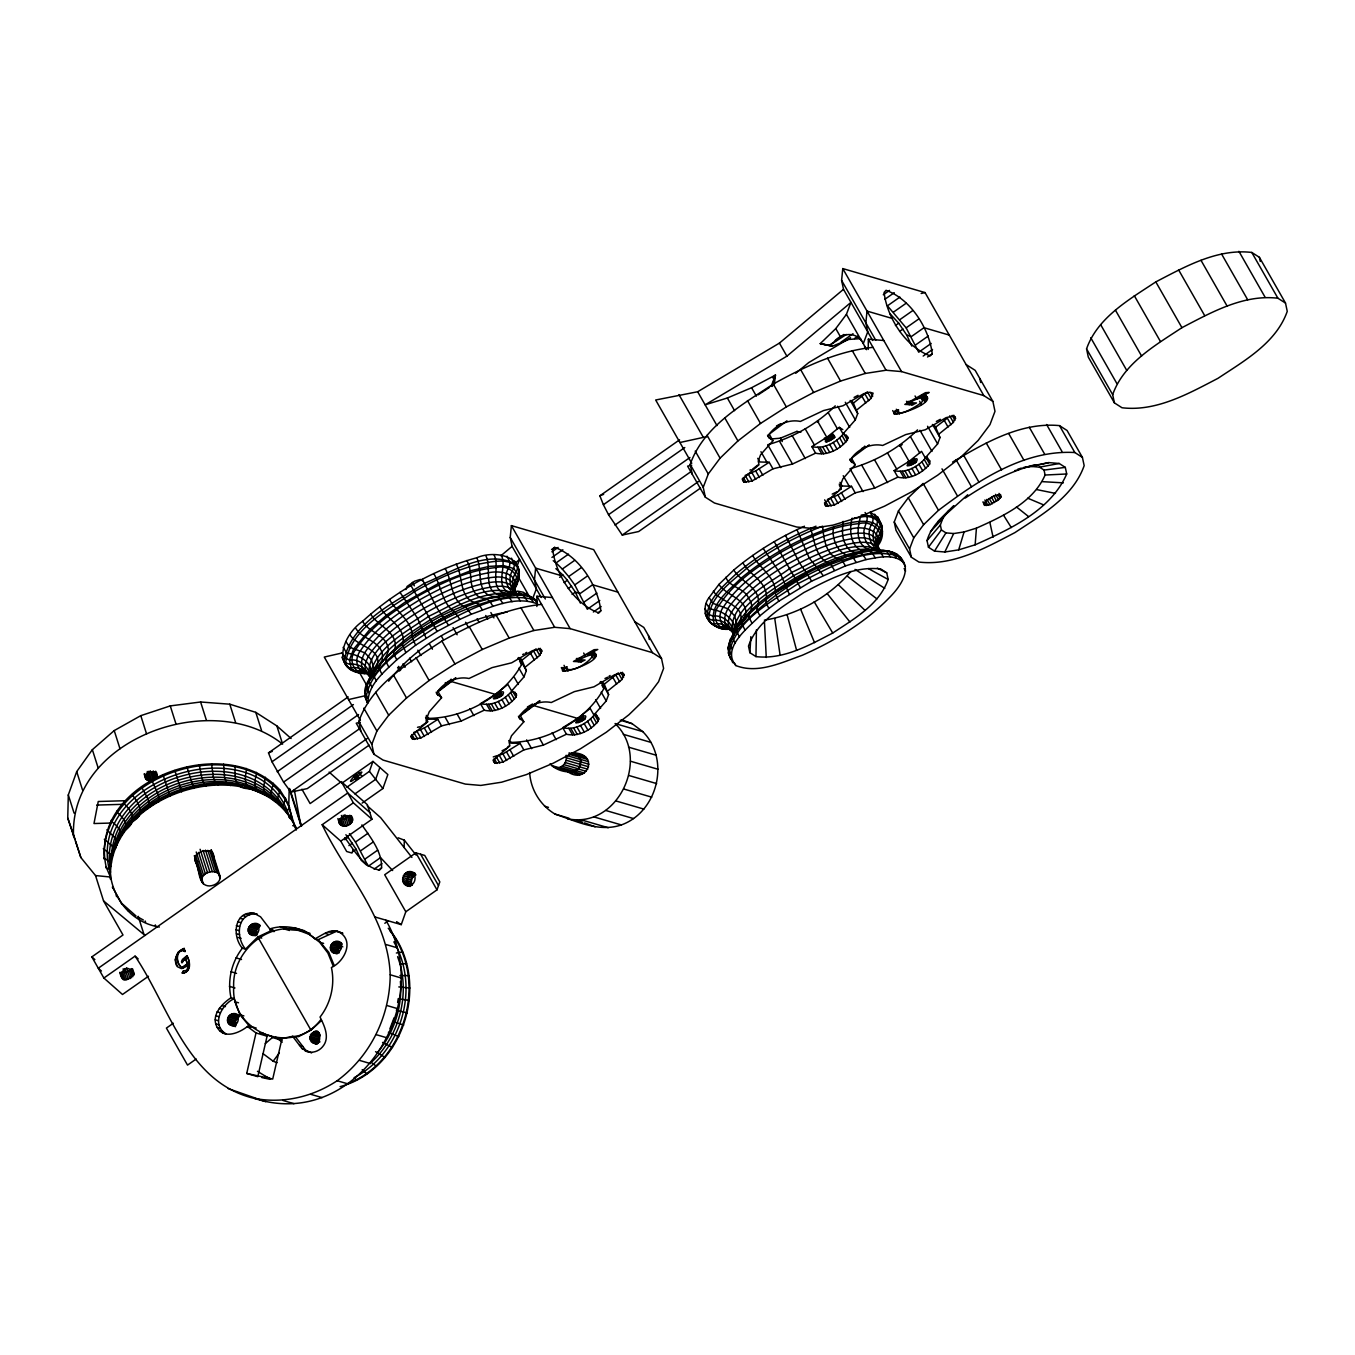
<?xml version="1.0" encoding="UTF-8"?>
<svg xmlns="http://www.w3.org/2000/svg" width="1355" height="1355" viewBox="0 0 1355 1355"><rect width="100%" height="100%" fill="white"/><g stroke="black" fill="none" stroke-linecap="round" stroke-linejoin="round"><path stroke-width="1.5" d="M187.837 964.591C185.838 979.123 190.581 961.66 186.092 965.98C177.759 970.366 185.008 968.317 187.515 964.489M379.637 606.667C386.446 619.252 405.552 626.383 403.096 643.252L393.695 651.01L393.678 653.872L396.761 659.766C384.718 671.555 367.747 684.444 367.984 702.923C355.162 682.412 384.21 667.117 388.411 650.637C387.75 634.428 368.763 633.192 362.666 621.251C394.999 591.678 434.396 569.219 476.774 557.769C493.474 550.232 524.673 555.296 518.457 579.313L514.053 588.307M536.851 606.481L536.953 596.234L552.434 597.572M804.497 526.214C779.091 537.478 755.108 552.112 733.817 570.015C740.745 582.43 762.763 588.375 757.767 606.193L756.835 609.902L759.935 615.797C748.502 627.551 720.979 647.876 735.867 665.576C757.75 674.18 781.564 662.612 802.245 655.278C835.12 640.763 866.726 621.691 891.539 595.404C900.635 585.733 912.305 569.066 900.093 557.21L896.163 555.804M868.233 349.421L868.335 339.173L883.816 340.512M755.955 656.599L749.891 652.704L748.485 646.098C757.326 620.861 782.784 606.566 803.888 592.525C827.448 580.296 853.21 565.712 880.682 568.965L886.746 572.86L888.152 579.466C879.31 604.703 853.853 618.998 832.732 633.039C809.172 645.268 783.427 659.851 755.955 656.599L756.429 629.787M148.474 976.244L122.492 994.485L103.878 978.039L91.818 956.901L123 935.001L103.556 900.906L95.528 875.567L80.843 857.512L67.75 818.03L68.309 794.928L76.71 771.622L92.36 749.671L114.227 730.582L140.785 715.66L170.256 705.904L200.608 701.992L229.774 704.193L255.79 712.357L276.86 725.924L291.105 738.509M73.526 836.238C69.308 738.627 212.024 687.73 282.619 744.132M134.247 974.025C120.951 954.191 114.362 994.553 134.247 974.025L132.638 968.961M156.858 774.941C155.029 768.742 143.342 772.57 145.662 778.651C149.863 784.308 160.805 777.584 155.69 771.232M182.739 966.657C179.385 970.112 171.509 949.821 183.603 950.702L185.076 951.515L184.06 948.449L178.301 952.006L175.151 959.645L177.336 966.674L181.451 968.622M179.842 965.725C176.573 962.677 176.201 952.887 181.096 950.787M201.675 880.886C200.76 870.994 220.357 867.386 220.12 878.514C218.934 883.138 214.039 885.73 209.534 885.95C196.661 885.814 200.184 866.912 194.883 859.426M212.701 855.107L212.752 853.26M213.091 855.09L211.295 849.89M289.174 788.864L288.75 806.987L295.729 829.023M352.554 819.335C350.42 812.102 336.785 816.557 339.495 823.654C343.933 829.921 356.5 823.179 351.487 815.964M279.215 804.735L277.25 801.855L277.318 799.365L280.045 790.202C225.607 729.668 85.907 781.073 106.435 868.081L109.128 868.877L110.585 872.146M159.348 927.04C115.971 920.282 94.071 865.1 123.169 831.394C130.791 826.228 122.153 816.303 117.174 812.458L116.784 811.222M404.112 847.519L404.332 840.168L398.15 837.797M340.088 1086.642C405.026 1069.281 432.313 978.852 388.241 928.243M878.277 542.474L877.566 546.082C889.032 532.227 879.039 512.309 860.323 517.254C857.681 527.823 855.293 541.865 866.641 548.724C878.074 552.874 893.385 546.827 901.634 558.971M565.899 668.574L567.152 666.745C546.98 678.398 598.385 664.373 596.183 654.38L593.727 653.212L587.359 654.736L597.792 649.485L594.083 649.706L573.453 661.46L581.414 661.799L585.106 660.021L579.127 659.783C613.392 641.88 569.998 682.497 564.036 665.305M927.531 398.167L927.193 396.693L925.126 396.151L918.758 397.676L929.174 392.442L925.482 392.662L904.835 404.417L912.796 404.739L916.488 402.96L910.509 402.723C912.576 399.539 929.327 394.153 921.688 402.198C918.622 405.264 896.333 418.898 898.534 409.684C878.599 421.32 928.48 407.313 927.531 398.167L925.668 394.898L921.519 399.81M749.891 652.704L750.856 636.647M116.92 845.063L115.7 838.745L106.943 829.734M344.915 837.813C354.045 850.008 363.411 867.454 379.637 870.045L381.585 867.894C382.178 851.601 370.609 837.712 361.904 824.907M554.652 547.369L552.705 549.52C555.753 574.943 574.435 604.211 598.876 612.934L600.841 610.783C597.792 585.343 579.11 556.092 554.652 547.369L551.536 549.554M932.223 353.723C929.174 328.283 910.492 299.032 886.051 290.309L884.087 292.46C887.135 317.9 905.817 347.151 930.275 355.874L932.223 353.723L927.548 357.009M953.242 506.126C943.114 516.39 931.02 526.197 927.04 540.611L928.446 547.217L934.51 551.112L944.825 552.01L958.679 549.859L975.143 544.812L976.43 528.145C1002.429 516.475 1033.069 502.553 1045.095 475.029L1044.044 470.066L1039.488 467.153L1031.765 466.476L1023.432 467.78M387.039 657.04L385.718 661.105L388.766 667.033M541.306 597.521L512.105 546.353L510.225 537.444L511.394 525.621L593.659 549.639L652.416 652.653L661.511 658.479L663.611 668.388L658.581 681.701L646.741 697.503L628.923 714.746L606.329 732.225L580.499 748.756L553.196 763.221L526.282 774.637L501.587 782.208L480.788 785.426L465.324 784.088L383.042 760.07L373.946 754.244L356.23 723.18L360.345 722.317M872.688 340.478L843.504 289.309L841.607 280.383L842.776 268.578L925.042 292.578L983.798 395.592L992.893 401.419L994.993 411.327L989.963 424.64L978.124 440.46L960.305 457.685L937.711 475.165L911.881 491.696L884.578 506.16L857.664 517.576L832.969 525.147L812.17 528.382L796.706 527.027L714.441 503.01L705.328 497.183L687.612 466.12L691.727 465.273M230.994 997.737L234.161 998.669L239.937 1014.76L250.573 1027.446L247.406 1026.514C239.191 1032.95 223.982 1039.522 217.274 1027.53C210.499 1015.556 221.712 1003.987 230.994 997.737C227.217 980.597 231.553 962.016 242.359 948.212C230.655 934.764 235.55 907.477 257.128 914.151L250.201 912.948M222.677 1032.9L225.845 1033.814C211.041 1024.668 221.458 1004.36 234.161 998.669M234.246 1013.896C241.969 1015.674 237.362 1028.682 230.265 1024.99C222.999 1020.434 231.451 1009.526 238.192 1015.047M253.978 913.219L260.55 916.81L269.797 928.937L272.965 929.869L257.789 936.949L245.526 949.127C236.329 938.422 236.21 915.912 253.368 913.88M228.233 1022.974L236.143 1025.278L235.533 1020.857L239.327 1016.402L231.417 1014.099M254.926 923.788C262.65 925.567 258.043 938.575 250.946 934.882C243.155 929.632 253.419 918.775 260.194 925.448M248.914 932.867L256.823 935.187L256.739 929.293L260.008 926.312L252.098 923.991M309.702 1037.896C322.507 1014.472 323.523 1059.491 309.702 1037.896L317.612 1040.2L318.374 1043.096L310.464 1040.792M317.612 1040.2L320.254 1034.915L312.344 1032.595M337.141 941.606C344.881 943.385 340.274 956.393 333.161 952.701C325.911 948.144 334.363 937.237 341.104 942.758M331.145 950.685L339.055 953.005L338.445 948.568L342.239 944.13L334.329 941.81M103.878 978.039L135.06 956.139C169.002 1006.257 187.244 1082.95 254.621 1098.465C283.449 1103.783 312.853 1096.822 337.158 1080.731C370.542 1056.189 389.986 1016.03 390.206 974.77C388.14 917.708 345.508 873.975 322.168 824.704L353.35 802.804L371.964 819.25L340.782 841.15L322.168 824.704M415.138 873.416C408.024 871.892 404.146 882.969 410.497 886.356C396.676 886.627 403.841 864.964 415.087 873.535M403.384 882.63L412.242 885.221C410.142 881.529 411.954 876.329 415.951 874.856L407.093 872.281M254.621 1098.465C355.433 1131.154 436.174 1005.749 385.819 920.147M555.516 767.675C562.257 769.081 567.897 761.629 566.034 755.362L580.279 759.511C582.853 777.262 557.464 773.298 550.164 763.661M567.474 771.402C579.296 777.55 586.986 755.853 574.097 752.906C601.01 754.227 585.885 787.763 565.56 769.962M567.44 818.742C617.897 829.446 651.349 758.038 615.085 723.553L642.761 731.632C670.522 759.291 657.954 811.78 621.369 824.924C598.859 832.614 576.282 821.181 555.144 814.152C540.459 805.497 530.55 789.592 529.67 772.536M111.347 863.186C107.773 782.919 236.786 741.185 282.263 806.632L285.685 799.145L280.045 790.202M110.246 878.125L110.636 879.361C104.843 791.794 257.315 745.894 295.83 827.685C265.648 759.274 158.772 776.364 123.169 831.394L123.559 832.631M112.296 856.445C120.426 784.884 227.775 750.247 277.25 801.855M774.23 385.227L775.433 375.098L751.585 387.733L727.364 397.997L705.125 404.823L786.882 356.179L850.957 302.385L846.418 314.36L835.781 328.588L820.215 343.645L832.41 346.203L848.857 339.428L860.679 338.615M176.607 965.607C173.643 960.017 176.811 950.211 184.382 948.551M730.447 642.71L736.951 624.418L734.63 615.864L728.092 608.869L712.849 603.314L709.105 597.555L718.963 584.378L733.817 570.015M397.625 1002.48L398.268 998.618L409.329 1000.549M186.871 955.749C190.056 960.983 191.817 971.298 183.501 973.026C190.327 971.467 190.394 961.457 186.871 955.749L182.315 959.526L181.977 962.677L184.212 959.628L181.977 962.677M725.823 577.281C729.955 588.019 744.539 587.562 748.841 598.639C757.631 610.631 743.658 619.252 737.069 627.517L736.476 630.956L729.43 643.134L732.394 649.197M877.413 547.166L877.718 550.198L877.921 537.088L881.495 530.974L882.325 526.926L877.735 517.085L870.164 512.241L873.162 518.372L872.603 522.657C865.811 531.804 869.334 547.115 880.564 550.858M370.796 676.382C380.603 649.739 408.126 634.36 430.738 619.455C456.398 606.024 484.785 589.781 514.764 593.676C505.466 588.476 503.332 575.028 509.429 566.627L509.988 562.342L506.99 556.194M514.341 588.138C519.05 572.386 497.996 570.116 487.343 573.046C463.207 577.332 440.68 587.901 419.491 599.943C397.455 613.442 374.929 628.517 360.565 650.552C353.841 658.818 356.263 672.249 368.018 673.503M877.244 545.659C883.341 529.297 861.899 525.605 850.517 529.077C826.364 533.362 803.837 543.931 782.665 555.973C760.612 569.49 738.102 584.547 723.739 606.583C716.287 615.593 720.369 629.025 732.581 630.058L724.315 626.704L717.337 626.755C705.311 623.368 701.314 607.125 709.105 597.555M148.322 808.478L147.932 807.241L158.315 800.703L169.815 795.097L163.074 774.975M729.43 643.134C739.83 612.833 769.335 594.303 795.199 577.941C821.503 563.748 850.279 548.487 881.089 550.604M517.915 580.601L514.392 590.052M877.227 544.337L881.631 535.344C879.649 512.935 847.62 523.199 833.698 526.807C830.242 541.136 842.674 563.934 859.578 552.62L862.474 553.941L866.048 559.581C878.159 557.481 893.961 553.06 903.853 562.867M262.43 1032.713L267.087 1036.185L257.789 1076.683L246.729 1073.448L256.01 1032.95L247.406 1026.514M759.935 615.797L768.929 608.48L765.795 602.619L766.253 599.283C768.725 582.43 749.62 575.282 742.811 562.698M130.605 823.942L130.215 822.705C147.119 814.829 139.446 804.938 132.113 794.453M367.578 673.672C330.417 673.791 340.393 636.681 362.666 621.251M881.546 534.903L882.444 531.431L881.58 524.724L877.735 517.085M772.333 386.429L775.433 375.098L772.604 377.842M115.598 848.365L117.072 843.03M389.935 1028.699L394.119 1017.74M958.679 549.859L964.083 531.939L976.43 528.145M187.176 955.851L181.401 961.864M346.897 787.187L369.424 771.368L372.964 761.391L387.852 774.552L382.889 788.525L362.107 803.125M379.874 767.489L375.674 779.328L354.891 793.928M353.147 849.619L351.944 853.04L346.677 851.499L340.782 841.15M374.759 916.912L401.249 924.635L405.806 911.763L436.988 889.862L439.816 881.868L424.742 855.445L415.883 852.854L384.701 874.754L405.806 911.763M213.209 859.629C218.223 844.182 186.99 851.228 196.526 863.44M360.887 731.361L358.787 721.453C372.049 683.598 410.243 662.138 441.899 641.067C472.946 623.91 505.906 608.09 541.61 604.398M373.946 754.244L371.846 744.335L376.893 731.023L388.716 715.22L406.534 697.977L429.129 680.498L454.958 663.967L482.261 649.502L509.192 638.086L533.887 630.515L554.669 627.297L570.15 628.635L652.416 652.653M426.402 722.13L426.097 720.674M516.983 566.288L519.575 559.446L514.764 563.477M532.651 598.69L536.36 588.866L534.463 579.957L535.632 568.135L560.953 575.536M517.779 658.157L520.591 659.97L521.573 664.577C504.365 696.199 465.07 717.625 429.366 718.37L426.554 716.575M516.001 697.08L516.39 693.997L511.631 690.948L507.888 684.394L495.405 694.404L480.466 703.668L484.192 710.206C496.201 713.035 508.582 706.209 516.001 697.08L512.258 690.542C504.856 699.671 492.475 706.497 480.466 703.668M511.631 690.948L523.962 676.941L526.35 670.606L521.624 659.36L518.745 657.531M525.554 666.88L539.764 655.43L541.729 650.231L538.46 649.265L532.396 650.705L511.648 662.815L492.068 667.625L468.999 678.499C456.737 675.823 442.611 682.717 436.53 693.404L441.578 697.774L429.23 711.782L426.842 718.099L427.638 721.825L411.852 735.392L411.175 737.171L412.665 739.254L420.795 738.001L441.561 725.89L461.123 721.08L484.192 710.206M600.045 682.175L602.873 683.987L603.839 688.577C586.63 720.216 547.335 741.642 511.631 742.388L508.819 740.575M692.286 474.301L690.186 464.392C703.431 426.537 741.625 405.077 773.298 384.024C804.328 366.849 837.288 351.03 872.993 347.354M598.266 721.097L598.656 717.998L593.897 714.949L590.17 708.411L577.687 718.404L562.732 727.686L566.458 734.224C578.483 737.052 590.848 730.226 598.266 721.097L594.54 714.559C587.121 723.689 574.74 730.497 562.732 727.686M593.897 714.949L606.227 700.942L608.615 694.624L603.89 683.377L601.01 681.531M607.836 690.898L622.03 679.448L624.011 674.248L620.726 673.283L614.662 674.722L593.913 686.833L574.351 691.643L551.265 702.517C539.002 699.841 524.876 706.717 518.796 717.422L523.843 721.792L511.496 735.782L509.107 742.117L509.903 745.843L494.118 759.41L493.44 761.171L494.948 763.272L503.078 762.018L523.826 749.908L543.389 745.098L566.458 734.224M705.328 497.183L703.228 487.292L708.275 473.979L720.098 458.159L737.916 440.934L760.511 423.454L786.34 406.907L813.644 392.442L840.574 381.043L865.269 373.455L886.051 370.237L901.532 371.592L983.798 395.592M866.573 349.692L863.287 343.594L867.742 331.823L865.862 322.897L867.014 311.091L892.335 318.476M847.383 440.036L847.773 436.937L843.013 433.888L839.287 427.35L826.804 437.343L811.848 446.608L815.575 453.163C827.6 455.974 839.965 449.149 847.383 440.036L843.657 433.481C836.238 442.611 823.857 449.437 811.848 446.608M843.013 433.888L855.344 419.881L857.732 413.563L853.006 402.316L850.127 400.47M856.953 409.82L871.146 398.37L873.111 393.17L869.842 392.222L863.779 393.661L843.03 405.755L823.467 410.582L800.382 421.439C788.119 418.78 773.993 425.656 767.912 436.344L772.96 440.714L760.612 454.721L758.224 461.039L759.02 464.782L743.234 478.332L742.557 480.11L744.064 482.211L752.177 480.94L772.943 468.83L792.506 464.02L815.575 453.163M840.303 488.41L838.576 490.73M911.339 557.21L895.994 530.296L894.232 522.048L898.433 510.954L908.29 497.776L923.145 483.413L938.49 510.327L923.636 524.673L913.778 537.85L909.578 548.944L911.339 557.21L918.91 562.054C953.259 566.136 985.441 547.911 1014.895 532.617C1041.284 515.069 1073.109 497.183 1084.169 465.646L1082.408 457.38L1067.062 430.483L1059.491 425.622C1020.84 421.879 984.645 442.95 952.582 462.055M929.649 464.037L930.038 460.954L925.279 457.888L921.552 451.351L909.07 461.361L894.114 470.625L897.84 477.163C909.866 479.992 922.23 473.166 929.649 464.037L925.922 457.499C918.504 466.628 906.122 473.454 894.114 470.625M925.279 457.888L937.609 443.898L939.997 437.563L935.272 426.317L932.392 424.488M939.218 433.837L953.412 422.387L955.394 417.188L952.108 416.222L946.044 417.662L925.296 429.772L905.733 434.582L882.664 445.456C870.401 442.78 856.258 449.674 850.178 460.361L855.225 464.731L842.895 478.738L840.49 485.056L841.286 488.782L825.5 502.349L825.11 505.449L826.33 506.211L834.46 504.958L855.208 492.847L874.771 488.037L897.84 477.163M927.04 540.611L940.353 525.012L942.86 518.355L948.771 510.445M1001.023 496.963L1000.515 494.541L993.198 496.269L986.88 500.317L984.17 505.009L989.997 504.704L998.55 499.707L1001.023 496.963L998.991 493.389M1086.558 348.862C1097.618 317.307 1129.426 299.438 1155.815 281.891C1185.269 266.596 1217.467 248.355 1251.8 252.453L1259.388 257.298L1285.505 303.08L1287.25 311.345C1276.207 342.883 1244.381 360.769 1217.993 378.316C1188.538 393.611 1156.34 411.835 1122.008 407.753L1114.42 402.892L1088.302 357.11L1086.558 348.862L1112.675 394.644L1114.42 402.892M975.143 544.812C1009.814 529.263 1050.667 510.683 1066.707 473.979L1065.301 467.373L1059.237 463.495L1048.922 462.597L1023.313 467.611M1112.675 394.644C1123.718 363.106 1155.544 345.22 1181.933 327.673C1211.387 312.378 1243.568 294.154 1277.917 298.236L1285.505 303.08M771.13 386.412L775.433 375.098M117.851 841.286C141.784 787.712 218.612 763.864 267.934 796.334M116.665 844.876L118.292 841.201M593.575 658.767L591.712 655.498L594.286 651.958L596.149 655.227M367.866 698.401L364.901 692.32L369.779 677.669C401.808 632.04 456.618 600.163 512.071 594.286M944.825 552.01L953.683 533.548L964.083 531.939M369.221 693.167L366.257 687.104L370.355 678.025M371.389 676.06L382.025 660.579C385.955 641.643 362.649 640.475 355.806 628.347M513.833 589.679C523.741 576.874 509.378 563.951 495.896 567.593C467.78 570.218 441.713 582.853 417.374 596.471C394.373 610.58 370.88 626.298 355.891 649.282C347.812 658.666 352.707 674.163 366.257 673.13L364.156 673.638M878.972 541.018L881.089 536.631L877.464 544.625M877.007 545.709C886.915 532.905 872.552 519.981 859.07 523.623C830.937 526.248 804.887 538.9 780.548 552.501C757.547 566.61 734.037 582.328 719.065 605.312C710.985 614.696 715.88 630.194 729.43 629.16C718.607 630.702 708.36 623.385 705.04 613.171M130.215 822.705L138.515 814.609L158.925 800.534L158.484 795.148L151.912 780.548M737.069 627.517C751.89 605.533 720.741 603.517 713.357 591.17M368.56 681.717L370.542 677.822M371.236 676.196L373.777 668.371L371.456 659.834L364.918 652.839L349.675 647.284L345.948 641.525M514.307 588.595L517.136 584.378L519.287 575.401L518.406 568.677L514.561 561.055M735.223 643.337L732.242 637.307L732.953 633.7L736.273 628.551M183.332 971.027L182.332 972.975L183.332 971.027L186.99 970.231M286.498 812.136L289.445 807.529L285.295 797.909M126.184 827.617L120.866 836.204C121.527 829.887 116.225 824.924 111.517 821.57L111.127 820.334M117.902 841.743L117.512 840.507L122.424 834.036M934.51 551.112L945.942 532.871L953.683 533.548M734.41 632.226L737.425 627.704M123.305 978.835L121.171 972.077L126.151 972.45L131.604 968.622L133.755 975.38M341.579 825.5L339.444 818.742L344.441 819.114L349.895 815.287L352.029 822.045M263.022 1053.648L273.168 1061.236L279.35 1052.92M388.665 681.192C417.052 644.421 461.581 619.625 507.193 612.037M508.667 746.131L507.193 747.791M757.784 465.07L752.516 469.152M834.748 437.343C833.732 427.892 814.203 451.367 834.748 437.343L832.681 433.702M764.356 620.15C797.401 614.831 829.26 596.996 850.889 571.437M928.446 547.217L941.403 529.957L940.353 525.012M375.555 1051.7L377.384 1052.632C393.814 1033.035 402.638 1006.968 400.403 981.41M938.287 521.201L967.741 494.744M119.105 839.372L120.239 837.932M131.503 822.011L140.327 813.169M124.626 830.48C137.448 822.214 132.909 811.899 124.203 803.786L123.813 802.55M738.424 626.196L750.213 613.07M396.761 659.766L415.595 645.2L411.92 636.918L422.32 629.736L443.424 617.423L465.764 606.955L471.218 614.255C491.899 606.921 515.713 595.353 537.596 603.957C525.672 582.515 495.54 602.755 479.585 597.436C466.56 588.51 473.911 571.793 466.798 560.496M768.929 608.48L778.769 601.23L775.094 592.948C800.585 574.825 829.26 560.631 859.578 552.62M930.394 531.753L942.86 518.355M184.653 966.132L187.244 963.693L185.483 958.425L187.566 963.795L183.365 966.42M950.16 509.717L953.92 505.771M403.096 643.252L393.695 651.01M437.529 692.168L455.941 678.076M450.267 680.007L451.164 679.16M425.809 722.909L421.134 726.195M521.827 660.342L536.038 648.893L539.764 655.43M502.468 695.251C509.192 683.157 479.213 707.7 502.468 695.251L500.401 691.626M780.768 467.627L767.709 444.728C792.912 437.631 816.659 424.369 835.256 405.856M519.795 716.185L539.934 700.992M853.21 403.282L867.42 391.832L871.146 398.37M604.093 684.36L618.303 672.91L622.03 679.448M863.914 446.964L864.812 446.117M584.75 719.268C591.474 707.174 561.478 731.717 584.75 719.268L582.667 715.626M863.033 491.628L849.991 468.745C875.178 461.632 898.924 448.37 917.521 429.874M916.132 462.207C922.857 450.114 892.86 474.657 916.132 462.207L914.049 458.583M380.552 663.73L378.892 668.167L381.907 674.129M320.762 1019.705C293.29 1056.748 230.858 1032.713 233.687 987.202C231.722 949.432 272.778 916.268 308.601 933.138M246.729 1073.448L272.711 1079.071L282.009 1038.591L292.612 1036.304L298.54 1036.643L310.956 1030.156L321.542 1020.484M385.955 658.039L394.593 650.163C399.589 632.345 377.571 626.4 370.643 613.984M757.767 606.193L749.129 614.086L748.892 617.135L751.94 623.08M353.774 776.703C339.648 793.048 377.588 760.562 353.774 776.703L356.28 779.887M832.41 346.203L820.215 343.645L829.548 345.373L843.826 334.465M265.292 1043.587L272.643 1037.32M500.893 555.77L512.105 546.353M691.778 463.291L655.668 399.996L697.673 391.747L779.43 343.103L843.504 289.309M795.741 373.269L808.749 362.564L850.534 337.7M756.869 607.04L766.253 599.283M817.522 422.201L818.657 421.337M532.532 704.024L527.4 707.022M899.788 446.218L902.21 444.525M608.954 676.382L610.089 675.501M935.475 427.299L947.314 418.153L951.041 424.691M938.49 510.327C977.514 480.856 1023.923 449.572 1074.837 452.536L1082.408 457.38M758.055 394.898L769.521 387.361M765.575 599.96L775.551 592.44C775.196 576.654 759.461 568.135 752.652 555.448M883.274 294.763L889.507 290.393M700.518 488.088L638.662 531.533L622.267 535.056L608.53 514.697L603.382 504.721L599.875 495.811L679.566 439.833M884.883 299.269L894.232 292.697M603.382 504.721L684.8 447.523M846.316 334.465L829.548 345.373M899.906 297.084L887.44 305.84L906.139 327.842L918.707 352.198L931.19 343.442M840.896 342.222L853.023 333.703M854.514 338.513L857.884 336.142M551.875 551.824L558.125 547.437M893.673 311.989L906.156 303.232M369.136 745.148L307.28 788.593L290.885 792.116L283.585 782.089L271.999 761.781L268.493 752.872L348.184 696.893M608.53 514.697L689.949 457.499M551.942 557.413L562.85 549.757M900.059 319.509L912.525 310.735M271.999 761.781L353.418 704.583M553.213 560.699L556.058 562.901L568.524 554.127M895.418 325.539L898.738 323.201L906.749 335.091L911.796 346.101M516.441 594.405L519.897 591.983M614.967 525.046L691.186 471.489M523.132 595.556L526.502 593.202M899.601 331.45L903.006 329.045M556.058 562.901L562.291 569.049L574.774 560.293M906.139 327.842L918.605 319.086M277.148 771.757L358.567 714.559M559.615 577.315L562.901 575.011L567.355 580.262L575.367 592.135L580.414 603.161M622.267 535.056L698.486 481.516M562.291 569.049L568.677 576.553L581.143 567.796M564.036 582.599L567.355 580.262M283.585 782.089L359.803 728.55M568.219 588.493L571.624 586.105M915.794 344.78L928.26 336.023M599.808 600.502L587.325 609.259L574.757 584.903L587.223 576.146M290.885 792.116L367.103 738.577M572.098 594.438L575.367 592.135L580.126 593.524L592.592 584.767L617.914 592.152M923.178 356.06L932.528 349.488M584.412 601.84L596.877 593.067M371.964 819.25L367.341 804.684L341.291 781.666L310.109 803.566L301.911 789.22M341.782 783.292L372.964 761.391M593.355 612.02L601.146 606.532M597.724 612.968L600.841 610.783M183.603 950.702L185.076 951.515M344.763 839.727L348.116 837.373L356.128 849.263L361.175 860.273L366.697 865.151M183.907 959.543L185.787 958.527M348.913 845.639L352.368 843.216M367.357 864.524L355.501 842.014L367.984 833.257M352.723 851.634L356.128 849.263M360.87 850.635L373.353 841.878M365.156 858.951L377.639 850.178M368.086 866.37L380.552 857.613L392.645 870.537M374.099 869.131L381.907 863.643M378.468 870.079L381.585 867.894M173.355 1023.228L166.411 1028.089L187.532 1065.098L196.187 1059.017M384.803 923.297L388.258 920.875M411.92 636.918L432.753 623.571L454.772 611.901L459.87 619.37L471.218 614.255M415.595 645.2L437.123 631.43L459.87 619.37M775.094 592.948L806.886 573.504L811.611 581.16L845.469 565.899L866.048 559.581M778.769 601.23L811.611 581.16M186.956 767.066L193.748 788.458M835.154 340.545C843.149 332.127 858.189 332.111 863.287 343.594M422.489 580.804L420.355 579.432L414.562 581.21L407.076 586.478L405.89 589.594M780.514 423.827L776.517 425.961M786.967 420.812L769.217 434.176L772.96 440.714M858.071 395.304L854.073 397.421M748.892 481.957L745.165 475.419L755.684 470.947L769.2 462.292L772.943 468.83M447.844 681.717L449.132 680.888M455.585 677.873L437.834 691.236L441.578 697.774M525.401 653.195L526.688 652.365M417.509 739.017L413.783 732.462L424.301 728.008L437.817 719.353L441.561 725.89M861.492 448.674L862.796 447.844M869.233 444.83L851.499 458.193L855.225 464.731M940.336 419.322L936.339 421.439M837.441 491.611L832.207 494.101M831.157 505.974L827.431 499.419L837.949 494.965L851.482 486.31L855.208 492.847M539.595 700.755L520.1 715.237L523.843 721.792M506.059 748.671L502.061 750.789M493.271 756.92L502.925 753.956L520.1 743.37L523.826 749.908M965.234 498.064C986.643 483.515 1009.932 471.354 1035.068 464.731M607.667 677.212L604.957 678.499M269.797 928.937C285.244 923.958 303.029 927.718 315.004 938.727C322.524 935.204 330.569 927.955 339.36 931.952L332.432 930.766M315.004 938.727L318.171 939.659L335.6 931.698M800.873 432.262L796.791 431.415L780.361 438.19L770.588 439.037M816.032 526.197C787.12 537.783 759.935 553.89 736.036 573.91C723.993 585.699 707.022 598.588 707.259 617.067L710.41 622.572L717.337 626.755L721.69 628.669L728.397 628.5M796.926 529.619L809.274 558.125L817.404 568.016L849.924 555.262L852.549 556.651L856.089 562.308M346.795 1084C405.518 1062.117 428.57 980.393 390.071 930.97L390.816 931.19M445.134 683.005L446.473 682.446M522.691 654.482L524.029 653.923M445.118 568.473C452.536 580.753 450.3 599.808 464.951 607.142L476.486 602.704L478.823 604.178L482.295 609.869M599.875 495.811L603.636 494.338M268.493 752.872L272.253 751.398M199.287 764.864L201.878 778.21L204.554 784.867L217.969 784.054L218.358 785.29M169.866 796.367L169.46 795.131L181.282 790.676L174.829 770.453M147.932 807.241L148.796 806.903C174.897 787.492 209.585 780.226 241.613 785.849L242.003 787.086M456.195 564.087C463.461 576.349 458.532 597.453 475.419 603.009L486.767 599.232L489.375 600.621L492.915 606.278M833.698 526.807C799.738 537.833 768.048 555.753 740.643 578.585C729.21 590.374 708.072 605.228 714.356 623.961C721.182 622.487 727.821 626.162 732.344 631.074C719.928 625.875 724.739 610.986 731.802 603.297C746.148 585.174 765.423 571.759 785.053 559.954C805.514 548.318 827.295 538.104 850.635 533.955C859.443 532.938 873.45 531.126 877.125 541.695M749.942 470.1L751.178 469.711M1017.825 469.169L1021.365 468.102M419.779 726.771L417.509 727.313M485.463 599.604L486.767 599.232M476.774 557.769C483.091 570.082 474.657 596.962 496.404 596.59L499.301 597.911L502.891 603.551M158.925 800.534L158.704 801.94M475.419 603.009L476.486 602.704M181.604 791.845L181.214 790.609L193.358 787.221M217.969 784.054L205.147 785.239M494.88 597.03L513.189 593.998L523.589 595.319L529.382 596.352L533.108 601.993M874.415 550.537L883.189 550.113L892.555 552.383L896.265 558.023M921.163 293.476L925.042 292.578M679.922 442.509L707.361 436.513M341.748 653.042L324.285 657.056L360.396 720.352M348.54 699.57L366.002 695.555M1031.765 466.476L1048.922 462.597M1014.76 470.625L1018.604 469.795M518.948 595.252L525.655 595.082L533.853 598.317L536.936 601.18M886.593 551.587L888.829 551.112L897.027 554.347L900.77 559.988M513.952 591.932L517.729 591.153L523.199 592.22L528.077 595.421M211.566 763.898L213.345 777.313L215.496 783.038L217.139 784.291L230.011 784.342L230.401 785.561M396.371 953.005L402.655 951.955M1039.488 467.153L1059.237 463.495M890.845 553.45L893.182 553.026M193.121 787.374L205.672 785.036L206.062 786.273M757.75 458.346L759.816 461.97L769.2 462.292M839.202 484.142L842.082 485.988L851.482 486.31M437.817 719.353L428.434 719.031L425.555 717.185M520.1 743.37L510.7 743.048M454.772 611.901C441.95 603.788 441.357 585.8 433.752 573.588M817.404 568.016L823.044 575.401M223.626 764.169L224.591 777.567L226.844 783.292L241.613 785.849M1044.044 470.066L1065.301 467.373M854.226 517.915L860.323 517.254M909.679 404.739L907.816 401.47L910.933 401.47L912.796 404.739M578.297 661.799L576.417 658.53L579.55 658.53L581.414 661.799M397.608 956.698L400.098 964.066L406.551 963.524M235.228 765.677C234.534 778.854 234.042 790.067 252.572 788.576L252.962 789.813M563.172 670.911L561.309 667.642L566.17 667.744L568.033 671.013M1045.095 475.029L1066.707 473.979M182.332 972.975L183.501 973.026M125.744 800.703L98.254 801.499L93.986 823.535L110.924 823.044M96.679 805.073L122.069 804.345M260.804 792.489L262.701 792.455L263.09 793.691M861.255 515.035L872.383 516.136L876.871 518.101L880.699 523.216L879.937 527.349C874.077 533.887 875.195 543.524 879.344 550.638C877.498 537.359 862.153 536.563 851.685 538.748C828.854 542.796 807.546 552.789 787.526 564.171C768.319 575.723 749.467 588.849 735.443 606.583C729.854 613.578 724.214 625.062 732.547 632.311C729.922 624.282 721.08 619.032 712.781 620.353L708.801 618.845C709.461 596.539 731.293 582.142 746.402 568.609C769.606 550.943 795.3 536.512 822.587 526.214C823.671 538.121 825.517 554.534 838.593 559.039L841.98 560.225L845.469 565.899M716.473 625.654L717.964 627.399L727.279 628.483M732.462 629.736L723.756 628.432M799.67 432.245L796.791 431.415M399.962 975.549L408.973 975.617M1042.571 481.669L1063.353 482.854M511.241 594.506C485.784 593.016 501.028 567.847 494.101 555.076M582.006 755.226L571.742 752.753M407.279 885.56C415.257 887.305 418.424 873.839 410.396 872.044M95.528 875.567L109.874 876.956M398.81 986.931L409.904 988.032M880.36 550.96C871.163 550.57 864.168 542.22 863.965 533.277C863.033 526.096 870.808 519.033 865.066 512.495M806.886 573.504L799.552 563.002L785.494 535.377M519.761 594.896L523.437 595.556M368.746 673.096L358.516 672.639L350.318 669.404L345.711 664.763L341.867 657.141M360.599 672.402L354.79 671.369L348.794 667.642M1036.66 489.578L1055.46 493.389M261.803 1077.547L269.797 1079.274M289.089 817.488L291.698 818.081L292.087 819.318M396.321 1010.203L407.262 1012.964M246.187 768.404L246.576 769.64C245.255 775.67 243.46 786.103 250.912 788.695M949.296 335.091L923.975 327.707L911.509 336.463L906.749 335.091M620.285 720.216L632.141 723.689L642.761 731.632M450.792 681.379L494.931 694.251M533.057 705.379L577.213 718.269M623.3 734.308L650.993 742.404M628.551 747.164L656.243 755.243M630.482 761.222L658.174 769.301M576.315 753.736L584.225 756.039M578.212 755.158L586.122 757.462M569.066 752.855L577.958 755.446L580.279 759.511M579.686 757.089L587.596 759.393M568.693 754.193L579.381 757.31M580.634 759.393L588.544 761.696M628.957 775.517L656.65 783.596M566.373 757.784L580.601 761.933M580.973 761.917L588.883 764.22M566.102 760.24L580.346 764.389M580.702 764.474L588.612 766.778M565.272 762.577L579.5 766.727M579.821 766.913L587.731 769.217M563.917 764.627L578.145 768.776M578.416 769.047L586.325 771.351M562.122 766.253L576.366 770.419M576.553 770.741L584.462 773.044M560.038 767.353L574.283 771.503M574.368 771.876L582.294 774.179M551.587 765.524L560.479 768.116M557.786 767.828L572.03 771.994M553.416 766.879L569.761 771.825M572.03 772.384L579.94 774.687M624.079 789.101L651.772 797.18M616.186 801.025L643.879 809.104M605.821 810.493L633.513 818.572M593.676 816.845L621.369 824.924M544.524 806.191L548.47 807.343M580.584 819.656L608.276 827.736M555.144 814.152L568.981 818.183M576.891 820.503L582.819 822.231M238.937 785.646L240.225 786.036M408.736 871.926L413.478 873.314M405.568 873.077L414.427 875.652M404.264 874.263L413.123 876.837M403.282 875.753L412.14 878.345M402.672 877.464L411.53 880.039M402.486 879.26L411.344 881.834M402.723 881.021L411.581 883.596M404.417 883.985L409.159 885.357M405.738 884.984L410.497 886.356M397.388 941.115L393.882 941.911C420.558 988.015 401.453 1053.258 354.112 1077.648L356.619 1080.206M386.039 944.537L397.117 947.772M328.672 931.579L331.839 932.494M325.2 933.392L328.35 934.323M246.441 913.761L249.608 914.693M293.832 927.599L304.909 930.834L291.477 929.886L280.4 926.651M306.399 932.291L310.092 933.375M335.735 941.505L341.663 943.249M242.968 915.59L246.136 916.505M333.025 942.504L340.935 944.808M283.585 928.768L289.513 930.495M331.907 943.52L339.817 945.824M239.987 918.3L243.155 919.215M331.06 944.791L338.97 947.111M296.728 929.682L309.025 934.273L319.644 942.216L323.608 943.385M337.446 947.416L341.409 948.568M253.504 923.704L259.432 925.431M330.535 946.264L338.445 948.568M250.794 924.686L258.703 926.989M330.366 947.789L338.276 950.109M270.187 930.462L274.15 931.613M237.735 921.722L240.885 922.636M249.676 925.702L257.586 928.006M330.569 949.313L338.496 951.617M248.829 926.989L256.739 929.293M332.026 951.854L335.989 953.005M333.161 952.701L337.124 953.852M248.304 928.446L256.214 930.75M236.329 925.617L239.496 926.532M248.134 929.987L256.044 932.291M248.355 931.495L256.264 933.798M235.889 929.716L239.056 930.631M390.206 974.77L401.266 978.005M249.794 934.035L255.722 935.763M261.735 938.1L257.789 936.949L310.956 1030.156M236.447 933.747L239.615 934.662M237.955 937.423L241.122 938.354M242.359 948.212L245.526 949.127M235.973 957.866L241.512 959.492M386.92 1005.529L397.997 1008.764M230.994 971.738L236.532 973.364M403.705 1025.074L393.018 1021.501M229.435 986.355L234.974 987.964M398.76 1036.643L388.394 1032.307M376.436 1034.729L387.513 1037.964M392.493 1047.5L382.55 1042.435M234.567 1001.633L238.514 1002.785M315.054 1031.612L319.018 1032.764M313.649 1031.917L319.594 1033.645M222.288 1005.681L225.455 1006.613M311.227 1033.611L319.136 1035.931M219.324 1008.391L222.474 1009.323M310.38 1034.898L318.289 1037.202M239.937 1014.76L243.883 1015.911M385.006 1057.442L377.384 1052.632M232.84 1013.794L238.768 1015.539M309.855 1036.355L317.764 1038.675M230.113 1014.793L238.023 1017.097M217.054 1011.812L220.221 1012.744M316.037 1040.725L320 1041.876M228.995 1015.81L236.922 1018.113M309.905 1039.404L317.815 1041.724M228.148 1017.08L236.058 1019.4M311.345 1041.944L317.29 1043.689M312.497 1042.808L316.443 1043.96M227.623 1018.554L235.533 1020.857M215.648 1015.708L218.816 1016.64M248.321 1025.752L256.231 1028.072M227.471 1020.078L235.38 1022.398M227.674 1021.602L235.584 1023.906M359.465 1060.372L370.542 1063.607M376.419 1066.3L371.287 1062.371C397.862 1038.049 409.329 998.872 400.098 964.066M215.225 1019.807L218.375 1020.738M259.703 1032.815L271.576 1036.287M275.522 1037.439L281.467 1039.166M229.131 1024.126L235.059 1025.87M230.265 1024.99L235.55 1026.633M299.506 1045.349L302.673 1046.263M256.01 1032.95L267.087 1036.185M272.016 1037.405L281.891 1040.301M292.612 1036.304L301.86 1048.431L311.599 1052.954M215.767 1023.838L218.934 1024.77M301.86 1048.431L308.076 1051.632M217.274 1027.53L220.442 1028.445M219.629 1030.613L222.796 1031.545M366.917 1073.939L362.192 1069.671M337.158 1080.731L348.235 1083.966M269.764 1078.326L265.529 1076.514L270.763 1078.902M311.04 1094.4L322.117 1097.635M282.89 1100.446L293.967 1103.681M228.165 1088.59L265.699 1101.7M292.748 825.652L295.441 826.448L296.305 830.005M227.826 784.206L228.893 784.562M520.015 594.066L523.589 595.319L527.281 600.942M103.861 857.952L109.382 861.543L110.636 866.641M880.733 550.757C850.195 543.711 820.232 562.19 793.911 575.485C770.826 590.712 742.591 606.447 733.275 634.123C733.614 623.436 723.011 614.713 712.662 615.983L708.665 614.357L704.905 608.649M621.606 719.742L632.141 723.689M574.012 753.295L577.958 755.446M575.384 773.705L577.586 774.518M584.581 822.891L595.133 826.821M336.192 931.037L342.883 933.273L339.732 932.359C354.536 941.505 344.102 961.813 331.416 967.504C335.176 984.645 330.84 1003.225 320.051 1017.046C324.455 1026.04 330.383 1038.032 322.422 1046.958C318.222 1051.903 310.752 1053.868 304.909 1050.718M273.168 1061.236L277.098 1062.71M513.68 594.303C491.492 588.663 508.328 567.372 501.164 555.16M248.084 787.289L264.513 794.707M249.405 788.254L259.161 791.845M1027.751 498.2L1043.57 504.873M898.551 556.092C863.66 545.929 828.396 568.592 798.061 583.565C771.893 601.874 734.004 620.404 728.939 655.058L731.158 658.953M535.377 600.062C500.486 589.899 465.222 612.562 434.904 627.534C408.736 645.827 370.847 664.373 365.765 699.028M517.475 594.489C488.071 581.075 455.246 603.856 428.942 616.186C406.534 631.87 374.082 647.741 369.729 677.432M368.103 673.452L361.158 670.674L354.163 670.725L347.253 666.541L344.102 661.037C350.471 622.69 394.898 602.399 424.538 583.243C451.435 572.369 488.427 547.742 516.797 564.95L519.151 570.895L518.457 579.313M877.329 568.101L886.746 572.86M137.871 917.013L143.359 920.011M868.352 568.558L888.152 579.466M396.575 921.688L401.249 924.635M855.005 569.405L884.781 588.341M966.081 364.529L975.177 370.355L992.893 401.419M839.287 427.35L842.827 429.62M941.403 529.957L945.942 532.871M634.699 621.589L643.794 627.416L661.511 658.479M196.018 860.628L197.711 861.712M195.713 860.848L197.457 861.966M257.45 1071.297L266.291 1076.734M259.093 791.981C253.114 787.983 254.808 779.328 256.705 773.536L256.315 772.299M880.631 550.537C851.228 537.105 818.42 559.903 792.116 572.216C769.742 588.392 733.597 605.024 733.224 636.545M371.067 677.5C366.307 671.69 359.227 666.101 351.182 667.93L349.488 659.953L353.553 649.214L369.729 629.584L386.175 615.475L405.873 601.637L438.546 583.446L470.524 570.777L489.036 566.39L503.789 565.628L513.782 568.541L518.338 574.943L514.764 581.058L514.07 589.628M339.749 944.621L342.781 946.891M318.171 939.659L328.808 952.328L334.177 965.454M275.743 1037.286L282.28 1042.164M275.2 801.567C226.183 755.971 131.13 785.612 114.21 849.754L111.771 845.554L104.318 839.236M112.821 888.253L112.431 887.017L121.425 903.091L136.059 916.014M847.332 576.197L876.905 598.876M555.872 568.66L562.901 575.011M1016.453 506.939L1028.513 516.526M103.556 900.906L144.985 935.424M329.113 772.096L340.19 781.903M367.171 805.734L380.67 817.675L411.903 857.41M369.813 812.492L347.744 792.997L98.288 968.232L101.439 971.027M135.06 956.139L138.176 958.883M91.818 956.901L94.884 959.611M110.805 854.48L103.285 848.704M706.666 616.915L709.749 619.777M516.695 593.897C509.395 582.582 493.627 586.58 482.668 588.646C462.936 593.575 444.355 602.247 426.757 612.325C407.889 626.637 360.176 649.587 370.542 679.177M369.17 675.044L362.767 669.777C357.212 656.226 371.473 644.218 379.552 635.105C395.05 620.404 413.021 608.514 431.788 598.402C451.486 588.358 472.336 579.093 494.626 577.162C503.196 576.044 515.645 579.398 514.443 590.289C511.208 584.31 512.427 576.434 516.763 571.319L517.542 567.169C507.702 557.413 491.967 561.817 479.907 563.9C456.804 569.676 435.04 579.838 414.444 591.644C388.394 609.869 350.691 628.313 345.627 662.815L349.624 664.323C357.923 662.985 366.765 668.235 369.39 676.28C359.092 666.508 370.017 652.72 377.08 644.726C390.663 630.007 407.194 618.337 424.352 608.141C444.389 596.759 465.68 586.766 488.511 582.718C498.877 580.77 514.46 580.99 516.17 594.608L514.798 591.441M343.493 660.867L346.575 663.747M838.423 584.801L865.015 610.36M889.913 313.649L898.738 323.201M345.881 834.748L348.116 837.373M827.126 593.541L849.958 622.013M369.424 771.368L382.889 788.525M359.227 772.875L361.734 776.059M356.602 774.501L359.109 777.685M355.162 775.568L357.669 778.752M404.332 840.168L415.985 855.005M515.002 592.66C508.701 586.342 508.26 575.469 513.782 568.541L514.46 564.307L511.479 558.175M319.644 942.216L327.876 952.988L333.127 965.844M295.78 1037.236L305.027 1049.363M568.677 576.553L574.757 584.903M349.421 833.664L355.501 842.014M1003.53 515.205L1011.287 527.552M814.203 601.806L832.732 633.039M1251.8 252.453L1277.917 298.236M1238.91 251.319L1265.028 297.101M1221.583 254.012L1247.701 299.794M1201.004 260.329L1227.122 306.111M1178.579 269.831L1204.68 315.613M1155.815 281.891L1181.933 327.673M1134.287 295.661L1160.405 341.443M1115.47 310.227L1141.588 356.009M1100.616 324.59L1126.733 370.372M1090.758 337.768L1116.876 383.55M1059.491 425.622L1074.837 452.536M1046.585 424.505L1061.93 451.418M1029.258 427.198L1044.603 454.094M1008.679 433.498L1024.024 460.412M986.254 443.017L1001.599 469.914M953.801 415.24L955.665 418.509M998.008 494.711L1000.041 498.267M952.192 415.375L955.004 420.287M995.502 494.355L998.55 499.707M949.686 415.85L953.412 422.387M993.622 495.811L996.67 501.164M991.47 497.2L994.519 502.553M989.201 498.403L992.25 503.755M944.299 420.473L948.026 427.011M963.507 455.06L978.852 481.974M986.948 499.351L989.997 504.704M984.899 499.978L987.947 505.33M925.194 395.948L927.057 399.217M924.313 397.151L926.176 400.419M984.17 502.027L986.22 505.601M924.144 398.607L922.027 394.847L924.059 399.285M982.883 501.926L984.916 505.483M923.094 398.438L924.957 401.707M921.722 396.863L923.585 400.132M956.105 459.802L971.45 486.699M919.571 401.249L921.451 404.518M932.968 425.25L939.997 437.563M842.776 268.578L901.532 371.592M915.048 395.965L916.912 399.234M927.565 426.283L937.609 443.898M841.607 280.383L875.736 340.207M909.611 401.605L911.475 404.874M906.495 401.266L908.375 404.535M868.335 339.173L886.051 370.237M919.943 430.28L931.986 451.401M941.979 468.847L957.324 495.744M846.418 314.36L861.916 341.511M926.956 456.906L928.836 460.175M899.432 413.969L897.552 410.7L894.859 410.887L896.722 414.156M896.299 409.244L898.179 412.513M924.347 459.616L928.073 466.154M910.475 436.7L919.791 453.044M892.691 410.582L894.554 413.851M921.959 461.903L925.702 468.44M918.944 464.24L922.687 470.778M852.21 350.572L865.269 373.455M912.931 459.447L914.998 463.088M915.506 466.442L919.232 472.98M911.627 460.277L913.71 463.918M835.781 328.588L840.574 337.005M910.272 461.005L912.338 464.63M870.858 393.001L872.722 396.27M899.737 444.999L909.07 461.361M908.917 461.564L911 465.205M911.864 468.373L915.59 474.911M907.681 461.953L909.764 465.578M865.049 394.136L868.775 400.674M908.273 469.897L912.017 476.435M904.988 470.896L908.714 477.451M862.034 396.456L865.76 403.011M902.21 471.337L905.953 477.875M900.143 471.15L903.887 477.688M887.474 452.858L896.79 469.203M908.29 497.776L923.636 524.673M827.515 358.143L840.574 381.043M850.703 401.232L857.732 413.563M845.3 402.266L855.344 419.881M874.5 459.735L887.559 482.617M898.433 510.954L913.778 537.85M837.678 406.263L849.721 427.384M846.181 434.989L848.061 438.258M894.232 522.048L909.578 548.944M861.712 465.138L874.771 488.037M842.065 435.599L845.808 442.137M828.21 412.682L837.526 429.044M800.602 369.559L813.644 392.442M839.693 437.902L843.42 444.44M849.805 459.193L851.668 462.462M836.679 440.223L840.422 446.76M831.784 434.565L833.85 438.19M779.43 343.103L786.882 356.179M830.649 435.429L832.732 439.071M903.26 562.715L905.479 566.61M874.653 514.206L877.634 520.337L876.939 524.571C870.469 532.566 872.501 545.218 880.818 551.163C873.839 538.68 857.275 542.305 845.842 544.676C826.11 549.605 807.512 558.277 789.931 568.355C771.046 582.667 723.333 605.617 733.716 635.207M833.24 442.424L836.967 448.979M829.362 436.259L831.445 439.901M904.124 568.524L905.597 571.133M828.007 436.988L830.073 440.629M817.471 420.982L826.804 437.343M826.652 437.563L828.718 441.188M829.599 444.355L833.325 450.893M825.415 437.936L827.499 441.578M824.382 438.105L826.448 441.73M890.438 556.973L886.746 551.35C829.125 555.415 774.772 588.832 736.476 630.956L739.474 636.952M843.216 475.724L849.433 486.631M826.008 445.88L829.734 452.418M822.722 446.896L826.448 453.434M883.375 556.888L879.717 551.265L876.346 550.028C865.879 550.909 851.618 557.752 845.842 544.676C841.235 537.545 842.505 529.111 843.166 521.353M819.944 447.319L823.671 453.857M840.015 482.346L842.082 485.988M817.878 447.133L821.621 453.688M839.423 485.513L841.286 488.782M805.192 428.841L814.524 445.202M841.404 492.763L845.13 499.301M875.195 557.769L871.587 552.129L868.436 550.875C851.126 552.992 848.349 530.466 852.193 518.135M837.949 494.965L841.675 501.502M773.298 384.024L786.34 406.907M834.307 496.895L838.051 503.433M830.717 498.42L834.46 504.958M792.235 435.717L805.293 458.6M824.653 499.86L828.396 506.397M824.467 502.942L826.33 506.211M751.585 387.733L756.378 396.151M780.361 438.19L782.275 441.561M779.447 441.137L792.506 464.02M767.54 435.175L769.403 438.444M747.469 400.555L760.511 423.454M834.392 570.286L830.954 564.595L828.125 563.189C815.405 556.634 814.677 540.374 810.493 528.399M760.951 451.706L767.167 462.614M727.364 397.997L734.579 410.667M759.122 468.745L762.865 475.283M755.684 470.947L759.41 477.502M724.874 418.034L737.916 440.934M752.042 472.878L755.768 479.416M748.451 474.402L752.177 480.94M697.673 391.747L716.981 425.606M743.319 477.485L746.114 482.38M742.184 478.942L744.064 482.211M774.179 541.678L800.28 587.46M707.039 435.26L720.098 458.159M678.957 394.644L703.211 437.157M763.17 548.402L780.582 574.08L789.271 594.184M695.217 451.079L708.275 473.979M690.186 464.392L703.228 487.292M718.963 584.378C726.009 596.403 755.684 601.213 742.489 620.946L742.066 624.198L745.081 630.16M706.277 603.415L710.037 609.14C724.586 610.123 743.201 624.147 730.21 639.374L728.058 648.351L728.939 655.058M731.023 654.431L728.058 648.351L728.888 644.438L729.007 648.808M734.376 662.968L735.867 665.576M728.194 652.856L732.784 662.697M622.419 672.283L624.282 675.552M620.81 672.436L623.605 677.331M615.932 675.197L619.658 681.734M612.917 677.534L616.644 684.072M593.795 653.008L595.675 656.277M592.931 654.211L594.794 657.48M590.645 651.907L592.508 655.176M602.602 684.055L608.615 694.624M511.394 525.621L570.15 628.635M583.666 653.025L585.529 656.294M601.806 685.003L603.839 688.577M601.213 692.151L606.227 700.942M510.225 537.444L545.337 598.995M578.229 658.666L580.092 661.934M536.953 596.234L554.669 627.297M595.59 699.654L600.604 708.462M518.135 576.857L529.5 596.759M596.132 714.424L598.944 719.319M595.573 713.95L597.436 717.218M592.965 716.66L596.691 723.214M563.46 667.947L565.34 671.216M590.577 718.963L594.32 725.501M520.218 600.858L516.56 595.235C459.836 604.432 404.163 635.427 369.068 681.277L372.049 687.307M587.562 721.3L591.305 727.838M520.828 607.633L533.887 630.515M581.532 716.507L583.615 720.149M584.124 723.502L587.85 730.04M580.245 717.337L582.328 720.962M540.154 648.283L542.017 651.552M578.89 718.048L580.956 721.69M485.92 555.957C492.475 568.27 480.585 596.708 505.263 594.845L508.413 596.098L512.038 601.739M538.545 648.418L541.339 653.33M577.535 718.624L579.618 722.266M580.482 725.433L584.208 731.971M576.298 719.014L578.382 722.638M576.891 726.957L580.618 733.495M533.667 651.196L537.393 657.734M573.605 727.957L577.332 734.495M530.652 653.516L534.378 660.054M570.828 728.397L574.554 734.935M568.761 728.211L572.504 734.749M496.133 615.204L509.192 638.086M519.321 658.293L526.35 670.606M519.541 661.003L521.573 664.577M490.866 612.545L493.931 617.914M518.931 668.134L523.962 676.941M485.717 615.492L487.749 619.083M552.163 732.632L556.177 739.678M514.324 677.398L518.338 684.444M477.062 618.778L479.094 622.368M514.798 692.032L516.662 695.318M539.375 738.052L543.389 745.098M510.683 692.659L514.426 699.197M508.311 694.946L512.038 701.484M469.203 626.603L482.261 649.502M465.578 622.301L468.644 627.67M518.423 716.236L520.286 719.505M505.296 697.283L509.023 703.821M526.638 739.881L531.651 748.688M499.267 692.49L501.35 696.131M501.858 699.485L505.584 706.023M497.979 693.32L500.046 696.961M496.608 694.048L498.691 697.673M495.269 694.607L497.336 698.248M498.217 701.416L501.943 707.954M494.033 694.996L496.099 698.621M453.061 627.619L457.143 634.767M494.626 702.94L498.352 709.478M422.32 579.347L436.395 606.972L448.437 625.129M491.34 703.939L495.066 710.494M488.562 704.38L492.288 710.918M486.496 704.193L490.222 710.731M510.005 749.823L513.748 756.361M412.377 582.379L414.359 585.834M441.391 636.122L443.424 639.712M506.567 752.025L510.293 758.563M411.005 585.648L437.123 631.43M441.899 641.067L454.958 663.967M502.925 753.956L506.651 760.494M499.334 755.48L503.078 762.018M469.88 708.614L473.911 715.66M496.049 756.48L499.775 763.017M399.996 592.372L417.408 618.049L426.114 638.154M429.383 643.811L432.431 649.18M494.202 758.546L496.997 763.458M493.085 760.003L494.948 763.272M457.109 714.034L461.123 721.08M389.478 599.418C396.304 612.104 412.022 620.624 412.377 636.393L402.401 643.93L405.755 652.449M417.848 650.163L420.914 655.515M436.158 692.236L438.021 695.505M416.07 657.615L429.129 680.498M445.372 717.642L449.386 724.671M409.566 658.174L411.598 661.748M403.045 663.73L405.077 667.304M398.658 666.355L400.69 669.929M426.351 715.389L428.434 719.031M397.591 667.371L399.64 670.962M425.775 718.557L427.638 721.825M427.74 725.806L431.466 732.344M424.301 728.008L428.028 734.546M393.475 675.095L406.534 697.977M420.66 729.938L424.386 736.476M417.069 731.463L420.795 738.001M411.937 734.529L414.732 739.44M410.802 735.985L412.665 739.254M350.2 635.139C357.568 647.487 388.716 649.502 373.895 671.487L373.319 674.926L376.317 680.921M375.657 692.32L388.716 715.22M358.685 671.182L367.781 687.12M343.103 647.385L346.863 653.11C358.94 654.601 375.674 663.018 370.101 678.093C370.457 667.405 359.837 658.682 349.488 659.953L345.508 658.31L341.748 652.619M363.834 708.14L376.893 731.023M358.787 721.453L371.846 744.335M420.626 854.243L438.495 885.577M415.883 852.854L436.988 889.862M341.291 781.666L353.35 802.804M289.445 807.529C250.929 725.738 98.458 771.639 104.25 859.189M285.769 810.527C246.271 734.901 104.86 777.753 109.382 861.543M264.97 794.098L263.548 787.204L265.428 777.279M900.093 557.21L901.719 560.919M365.02 696.826L367.391 702.771L366.646 700.535M800.551 609.039L814.541 642.677M864.507 346.084L865.659 348.828M67.75 818.03L75.067 839.304M729.803 656.565L730.548 658.801M289.191 788.407L301.047 825.805M350.911 815.625L352.52 820.69M348.98 816.574L351.114 823.332M347.71 817.675L349.844 824.433M344.915 814.643L348.286 825.314M343.205 815.219L346.575 825.873M341.426 815.456L344.797 826.11M340.969 819.216L343.103 825.974M338.75 819.64L340.359 824.721M337.886 818.589L339.495 823.654M276.86 725.924L282.043 742.303M289.851 788.932L301.606 826.042M255.79 712.357L261.566 730.565M286.447 810.375L286.837 811.611M273.388 783.292L271.034 792.861L271.491 797.705M279.774 803.447L280.163 804.684M271.813 797.451L272.203 798.688M229.774 704.193L235.55 722.401M200.608 701.992L206.383 720.199M170.256 705.904L176.031 724.112M212.159 851.55L220.171 876.668M210.99 850.11L220.12 878.514M209.923 850.974L216.715 872.434M207.84 850.33L214.649 871.79M205.503 850.144L212.312 871.604M203.081 850.466L209.873 871.926M200.1 849.28L207.518 872.705M198.592 852.431L205.401 873.89M196.221 852.007L203.64 875.415M195.594 855.716L202.403 877.176M194.307 855.632L203.436 884.036M195.459 861.136L202.268 882.596M140.785 715.66L146.56 733.868M155.656 772.384L156.824 776.11M154.639 771.689L156.418 777.262M153.267 770.927L155.622 778.363M152.183 771.893L154.538 779.311M150.269 770.775L153.2 780.074M148.796 771.266L151.726 780.548M147.272 771.452L150.219 780.751M146.408 773.214L148.762 780.632M145.696 774.654L147.458 780.226M144.629 773.976L146.408 779.548M144.121 773.874L145.662 778.651M141.547 787.069L147.983 798.925L149.524 804.87L138.515 814.609L138.904 815.846M114.227 730.582L120.002 748.79M155.3 924.889L155.69 926.126M92.36 749.671L98.136 767.879M145.171 921.01L145.561 922.247M138.227 916.319L143.901 934.222M113.329 849.89L113.718 851.126M128.098 910.001L128.488 911.238M110.704 859.409L111.093 860.645M121.425 903.091L121.831 904.327M109.67 868.877L110.06 870.096M109.789 875.211L110.178 876.448L106.046 866.844L106.435 868.081M116.191 895.384L116.581 896.62M76.71 771.622L82.469 789.83M130.69 969.909L132.841 976.667M129.419 971.01L131.571 977.768M126.642 967.995L130.012 978.649M124.914 968.554L128.302 979.208M68.309 794.928L74.085 813.135M123.153 968.791L126.523 979.445M122.678 972.551L124.829 979.309M120.476 972.975L122.086 978.056M119.714 972.382L121.222 976.989M75.643 841.133L80.843 857.512M787.103 614.747L796.588 650.298M289.055 806.293L291.63 816.404M289.851 818.454C263.192 723.468 87.16 775.805 109.128 868.877M184.06 948.449L184.754 951.43M989.878 522.437L993.096 537.207M1259.388 257.298L1260.252 261.43M979.834 378.536L980.681 382.5M648.452 635.58L649.299 639.543M294.306 789.745L300.522 824.196M774.755 618.541L780.124 655.346M291.223 815.168L291.461 818.877M764.457 622.216L766.269 657.497M365.714 688.408L365.799 691.321"/></g></svg>
